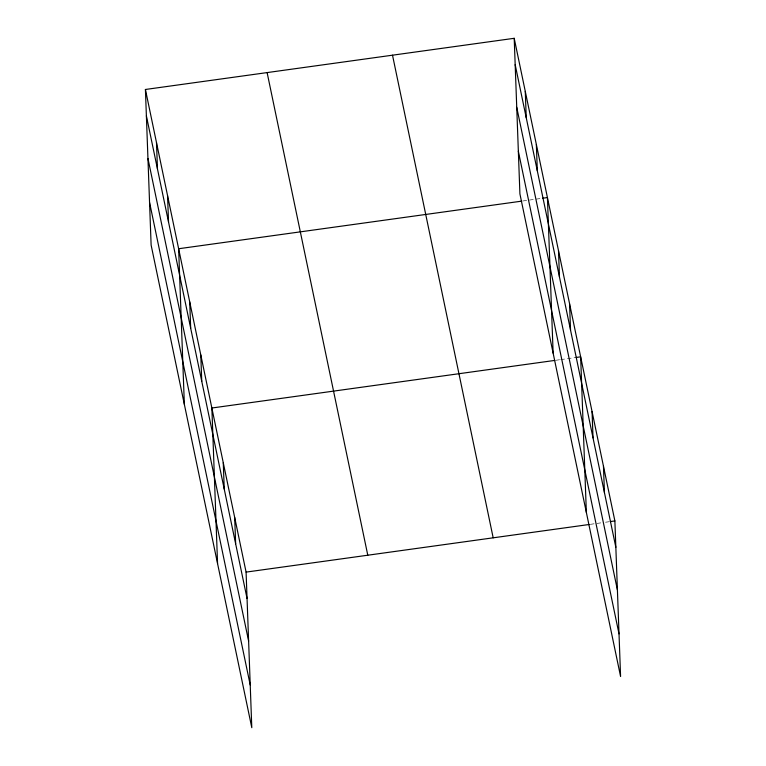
<?xml version="1.0" encoding="UTF-8"?>
<svg xmlns="http://www.w3.org/2000/svg" width="766" height="766" viewBox="0 0 766 766"><rect width="100%" height="100%" fill="white"/><g stroke="black" fill="none" stroke-linecap="round" stroke-linejoin="round"><path stroke-width="0.57" stroke-dasharray="3.83 2.87" d="M522.852 200.979L541.572 198.375M556.078 360.24L559.582 359.752M560.75 359.589L574.797 357.645M590.299 524.337L600.831 522.872M605.513 522.221L609.027 521.742"/><path stroke-width="1.15" d="M145.416 89.478L246.087 572.106L251.794 727.7L151.122 245.072L145.416 89.478L514.206 38.3L614.878 520.928L620.584 676.522L519.913 193.894L514.206 38.3M521.684 201.142L178.641 248.739L184.347 404.343M542.749 198.212L547.422 197.571L553.129 353.164M554.9 360.403L211.866 408.01L217.563 563.604M575.965 357.483L580.647 356.832L586.354 512.435M246.087 572.106L589.131 524.499M610.196 521.579L614.878 520.928M515.173 64.67L615.845 547.297M516.734 107.317L617.406 589.944M518.343 151.256L619.014 633.875M392.508 55.19L493.18 537.818M267.114 72.588L367.785 555.216M146.383 115.848L247.054 598.476M147.953 158.495L248.624 641.123M149.561 202.435L250.233 685.053M603.464 466.226L604.431 492.595M592.061 411.534L593.028 437.903M569.569 303.748L570.536 330.117M558.5 250.654L559.467 277.024M536.353 144.477L537.32 170.847M525.275 91.393L526.242 117.763M234.683 517.404L235.65 543.774M223.27 462.702L224.237 489.081M200.788 354.917L201.755 381.296M189.719 301.833L190.686 328.202M167.562 195.656L168.53 222.025M156.494 142.562L157.461 168.941"/></g></svg>
